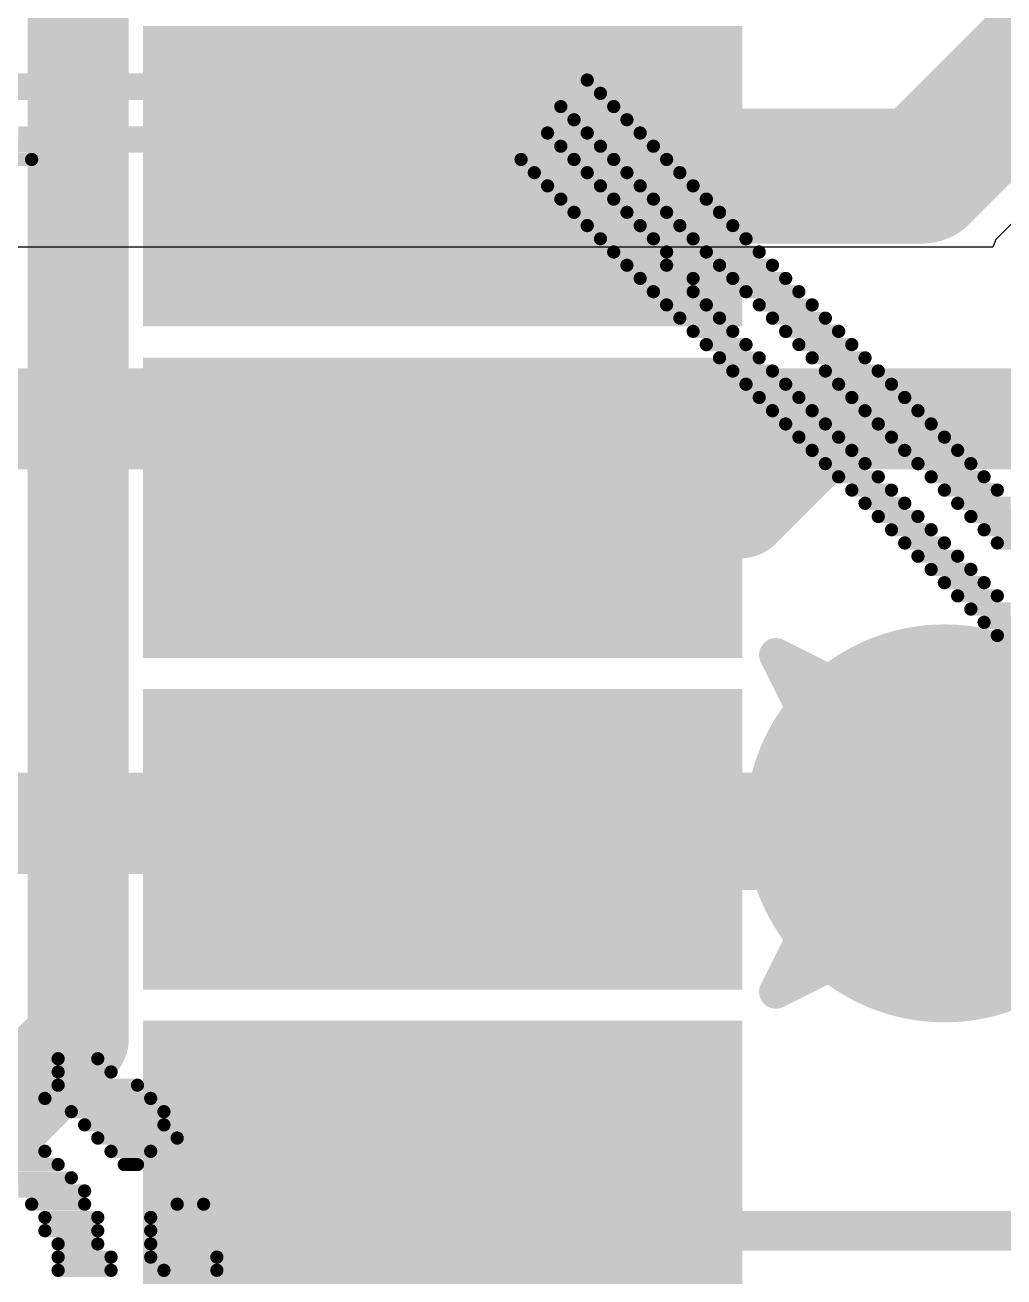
# Model space of a CAD drawing. Header units: inches. Extents: x -8 to 386, y -12 to 64.
# Drawn here: x 12.152 to 13.628, y 4.142 to 6.03 of the extents above; entities that cross this region are included whole.
import ezdxf

# ---------------------------------------------------------------- set-up
doc = ezdxf.new("R2010")
doc.units = ezdxf.units.IN
for name, color, linetype in [('Board_outline', 216, 'Continuous'), ('Bottom Layer', 5, 'Continuous'), ('Bottom Overlay', 54, 'Continuous'), ('Drill Drawing', 1, 'Continuous'), ('Top Layer', 1, 'Continuous'), ('Top Paste', 8, 'Continuous'), ('Top Solder', 216, 'Continuous'), ('Via Holes', 16, 'Continuous')]:
    doc.layers.add(name, color=color, linetype=linetype)

msp = doc.modelspace()

# ---------------------------------------------------------------- hatches: boundary and pattern name
at = {"layer": 'Bottom Layer'}
h = msp.add_hatch(color=5, dxfattribs=at)
edge = h.paths.add_edge_path()
edge.add_arc((13.5382, 4.826), 0.3, 0, 360)
at = {"layer": 'Top Layer'}
for points in [[(12.432, 5.9268), (13.132, 5.9268), (13.132, 5.6768), (12.432, 5.6768)], [(12.432, 5.4268), (13.132, 5.4268), (13.132, 5.1768), (12.432, 5.1768)], [(12.432, 4.9268), (13.132, 4.9268), (13.132, 4.6768), (12.432, 4.6768)], [(12.432, 4.4268), (13.132, 4.4268), (13.132, 4.1768), (12.432, 4.1768)]]:
    msp.add_hatch(color=1, dxfattribs=at).paths.add_polyline_path(points)
h = msp.add_hatch(color=1, dxfattribs=at)
edge = h.paths.add_edge_path()
edge.add_arc((13.5382, 4.826), 0.3, 0, 360)
at = {"layer": 'Top Paste'}
for points in [[(12.432, 5.9268), (13.132, 5.9268), (13.132, 5.6768), (12.432, 5.6768)], [(12.432, 5.4268), (13.132, 5.4268), (13.132, 5.1768), (12.432, 5.1768)], [(12.432, 4.9268), (13.132, 4.9268), (13.132, 4.6768), (12.432, 4.6768)], [(12.432, 4.4268), (13.132, 4.4268), (13.132, 4.1768), (12.432, 4.1768)]]:
    msp.add_hatch(color=8, dxfattribs=at).paths.add_polyline_path(points)
at = {"layer": 'Top Solder'}
for points in [[(12.3304, 6.0284), (13.2336, 6.0284), (13.2336, 5.5752), (12.3304, 5.5752)], [(12.3304, 5.5284), (13.2336, 5.5284), (13.2336, 5.0752), (12.3304, 5.0752)], [(12.3304, 5.0284), (13.2336, 5.0284), (13.2336, 4.5752), (12.3304, 4.5752)], [(12.3304, 4.5284), (13.2336, 4.5284), (13.2336, 4.0752), (12.3304, 4.0752)]]:
    msp.add_hatch(color=216, dxfattribs=at).paths.add_polyline_path(points)
at = {"layer": 'Via Holes'}
h = msp.add_hatch(color=7, dxfattribs=at)
edge = h.paths.add_edge_path()
edge.add_arc((13.5382, 4.826), 0.15, 0, 360)

# ---------------------------------------------------------------- linework, layer by layer
at = {"layer": 'Board_outline'}
msp.add_lwpolyline([(37.5368, 13.3604, 0.254, 0.254, 1), (-7.4632, 13.3604, 0.254, 0.254, 1)], format="xyseb", close=True, dxfattribs=at)
at = {"layer": 'Bottom Layer'}
for p, q in [((13.7503, 5.8409), (13.6159, 5.7065)), ((13.6159, 5.7065), (13.6111, 5.6948)), ((13.6111, 5.6948), (11.7096, 5.6948))]:
    msp.add_line(p, q, dxfattribs=at)
for points in [[(11.7096, 5.4358, 0.1524, 0.1524, 0), (14.021, 5.4358, 0.1524, 0.1524, 0)], [(11.8364, 4.826, 0.1524, 0.1524, 0), (13.5382, 4.826, 0.1524, 0.1524, 0)]]:
    msp.add_lwpolyline(points, format="xyseb", dxfattribs=at)
msp.add_lwpolyline([(13.5001, 4.826, 0.0762, 0.0762, 1), (13.5763, 4.826, 0.0762, 0.0762, 1)], format="xyseb", close=True, dxfattribs=at)
at = {"layer": 'Bottom Overlay'}
for points in [[(12.0626, 5.9467, 0.0199, 0.0199, 0), (12.9998, 5.9467, 0.0199, 0.0199, 0)], [(12.0626, 5.9267, 0.0199, 0.0199, 0), (13.0198, 5.9267, 0.0199, 0.0199, 0)], [(12.9599, 5.9068, 0.0199, 0.0199, 0), (13.0397, 5.9068, 0.0199, 0.0199, 0)], [(12.9799, 5.8869, 0.0199, 0.0199, 0), (13.0596, 5.8869, 0.0199, 0.0199, 0)], [(12.1424, 5.8669, 0.0199, 0.0199, 0), (12.94, 5.8669, 0.0199, 0.0199, 0)], [(12.9998, 5.8669, 0.0199, 0.0199, 0), (13.0796, 5.8669, 0.0199, 0.0199, 0)], [(12.1224, 5.847, 0.0199, 0.0199, 0), (12.9599, 5.847, 0.0199, 0.0199, 0)], [(13.0198, 5.847, 0.0199, 0.0199, 0), (13.0995, 5.847, 0.0199, 0.0199, 0)], [(12.1025, 5.827, 0.0199, 0.0199, 0), (12.1623, 5.827, 0.0199, 0.0199, 0)], [(12.9001, 5.827, 0.0199, 0.0199, 0), (12.9799, 5.827, 0.0199, 0.0199, 0)], [(13.0397, 5.827, 0.0199, 0.0199, 0), (13.1195, 5.827, 0.0199, 0.0199, 0)], [(12.9201, 5.8071, 0.0199, 0.0199, 0), (12.9998, 5.8071, 0.0199, 0.0199, 0)], [(13.0596, 5.8071, 0.0199, 0.0199, 0), (13.1394, 5.8071, 0.0199, 0.0199, 0)], [(12.94, 5.7872, 0.0199, 0.0199, 0), (13.0198, 5.7872, 0.0199, 0.0199, 0)], [(13.0796, 5.7872, 0.0199, 0.0199, 0), (13.1593, 5.7872, 0.0199, 0.0199, 0)], [(12.9599, 5.7672, 0.0199, 0.0199, 0), (13.0397, 5.7672, 0.0199, 0.0199, 0)], [(13.0995, 5.7672, 0.0199, 0.0199, 0), (13.1793, 5.7672, 0.0199, 0.0199, 0)], [(12.9799, 5.7473, 0.0199, 0.0199, 0), (13.0596, 5.7473, 0.0199, 0.0199, 0)], [(13.1195, 5.7473, 0.0199, 0.0199, 0), (13.1992, 5.7473, 0.0199, 0.0199, 0)], [(12.9998, 5.7273, 0.0199, 0.0199, 0), (13.0796, 5.7273, 0.0199, 0.0199, 0)], [(13.1394, 5.7273, 0.0199, 0.0199, 0), (13.2192, 5.7273, 0.0199, 0.0199, 0)], [(13.0198, 5.7074, 0.0199, 0.0199, 0), (13.0995, 5.7074, 0.0199, 0.0199, 0)], [(13.1593, 5.7074, 0.0199, 0.0199, 0), (13.2391, 5.7074, 0.0199, 0.0199, 0)], [(13.0397, 5.6875, 0.0199, 0.0199, 0), (13.1195, 5.6875, 0.0199, 0.0199, 0)], [(13.1793, 5.6875, 0.0199, 0.0199, 0), (13.259, 5.6875, 0.0199, 0.0199, 0)], [(13.0596, 5.6675, 0.0199, 0.0199, 0), (13.1195, 5.6675, 0.0199, 0.0199, 0)], [(13.1992, 5.6675, 0.0199, 0.0199, 0), (13.279, 5.6675, 0.0199, 0.0199, 0)], [(13.0796, 5.6476, 0.0199, 0.0199, 0), (13.1593, 5.6476, 0.0199, 0.0199, 0)], [(13.2192, 5.6476, 0.0199, 0.0199, 0), (13.2989, 5.6476, 0.0199, 0.0199, 0)], [(13.0995, 5.6276, 0.0199, 0.0199, 0), (13.1593, 5.6276, 0.0199, 0.0199, 0)], [(13.2391, 5.6276, 0.0199, 0.0199, 0), (13.3189, 5.6276, 0.0199, 0.0199, 0)], [(13.1195, 5.6077, 0.0199, 0.0199, 0), (13.1793, 5.6077, 0.0199, 0.0199, 0)], [(13.259, 5.6077, 0.0199, 0.0199, 0), (13.3388, 5.6077, 0.0199, 0.0199, 0)], [(13.1394, 5.5878, 0.0199, 0.0199, 0), (13.1992, 5.5878, 0.0199, 0.0199, 0)], [(13.279, 5.5878, 0.0199, 0.0199, 0), (13.3587, 5.5878, 0.0199, 0.0199, 0)], [(13.1593, 5.5678, 0.0199, 0.0199, 0), (13.2192, 5.5678, 0.0199, 0.0199, 0)], [(13.2989, 5.5678, 0.0199, 0.0199, 0), (13.3787, 5.5678, 0.0199, 0.0199, 0)], [(13.1793, 5.5479, 0.0199, 0.0199, 0), (13.2391, 5.5479, 0.0199, 0.0199, 0)], [(13.3189, 5.5479, 0.0199, 0.0199, 0), (13.3986, 5.5479, 0.0199, 0.0199, 0)], [(13.1992, 5.5279, 0.0199, 0.0199, 0), (13.259, 5.5279, 0.0199, 0.0199, 0)], [(13.3388, 5.5279, 0.0199, 0.0199, 0), (13.4186, 5.5279, 0.0199, 0.0199, 0)], [(13.2192, 5.508, 0.0199, 0.0199, 0), (13.279, 5.508, 0.0199, 0.0199, 0)], [(13.3587, 5.508, 0.0199, 0.0199, 0), (13.4385, 5.508, 0.0199, 0.0199, 0)], [(13.2391, 5.4881, 0.0199, 0.0199, 0), (13.2989, 5.4881, 0.0199, 0.0199, 0)], [(13.3787, 5.4881, 0.0199, 0.0199, 0), (13.4584, 5.4881, 0.0199, 0.0199, 0)], [(13.259, 5.4681, 0.0199, 0.0199, 0), (13.3189, 5.4681, 0.0199, 0.0199, 0)], [(13.3986, 5.4681, 0.0199, 0.0199, 0), (13.4784, 5.4681, 0.0199, 0.0199, 0)], [(13.279, 5.4482, 0.0199, 0.0199, 0), (13.3388, 5.4482, 0.0199, 0.0199, 0)], [(13.4186, 5.4482, 0.0199, 0.0199, 0), (13.4983, 5.4482, 0.0199, 0.0199, 0)], [(13.2989, 5.4282, 0.0199, 0.0199, 0), (13.3587, 5.4282, 0.0199, 0.0199, 0)], [(13.4385, 5.4282, 0.0199, 0.0199, 0), (13.5183, 5.4282, 0.0199, 0.0199, 0)], [(13.3189, 5.4083, 0.0199, 0.0199, 0), (13.3787, 5.4083, 0.0199, 0.0199, 0)], [(13.4584, 5.4083, 0.0199, 0.0199, 0), (13.5382, 5.4083, 0.0199, 0.0199, 0)], [(13.3388, 5.3884, 0.0199, 0.0199, 0), (13.3986, 5.3884, 0.0199, 0.0199, 0)], [(13.4784, 5.3884, 0.0199, 0.0199, 0), (13.5581, 5.3884, 0.0199, 0.0199, 0)], [(13.3587, 5.3684, 0.0199, 0.0199, 0), (13.4186, 5.3684, 0.0199, 0.0199, 0)], [(13.4983, 5.3684, 0.0199, 0.0199, 0), (13.5781, 5.3684, 0.0199, 0.0199, 0)], [(13.3787, 5.3485, 0.0199, 0.0199, 0), (13.4385, 5.3485, 0.0199, 0.0199, 0)], [(13.5183, 5.3485, 0.0199, 0.0199, 0), (13.598, 5.3485, 0.0199, 0.0199, 0)], [(13.3986, 5.3285, 0.0199, 0.0199, 0), (13.4584, 5.3285, 0.0199, 0.0199, 0)], [(13.5382, 5.3285, 0.0199, 0.0199, 0), (13.618, 5.3285, 0.0199, 0.0199, 0)], [(13.4186, 5.3086, 0.0199, 0.0199, 0), (13.4784, 5.3086, 0.0199, 0.0199, 0)], [(13.5581, 5.3086, 0.0199, 0.0199, 0), (13.6379, 5.3086, 0.0199, 0.0199, 0)], [(13.4385, 5.2887, 0.0199, 0.0199, 0), (13.4983, 5.2887, 0.0199, 0.0199, 0)], [(13.5781, 5.2887, 0.0199, 0.0199, 0), (13.6578, 5.2887, 0.0199, 0.0199, 0)], [(13.4584, 5.2687, 0.0199, 0.0199, 0), (13.5183, 5.2687, 0.0199, 0.0199, 0)], [(13.598, 5.2687, 0.0199, 0.0199, 0), (13.6778, 5.2687, 0.0199, 0.0199, 0)], [(13.4784, 5.2488, 0.0199, 0.0199, 0), (13.5382, 5.2488, 0.0199, 0.0199, 0)], [(13.618, 5.2488, 0.0199, 0.0199, 0), (13.6977, 5.2488, 0.0199, 0.0199, 0)], [(13.4983, 5.2288, 0.0199, 0.0199, 0), (13.5581, 5.2288, 0.0199, 0.0199, 0)], [(13.5183, 5.2089, 0.0199, 0.0199, 0), (13.5781, 5.2089, 0.0199, 0.0199, 0)], [(13.5382, 5.1889, 0.0199, 0.0199, 0), (13.598, 5.1889, 0.0199, 0.0199, 0)], [(13.5581, 5.169, 0.0199, 0.0199, 0), (13.618, 5.169, 0.0199, 0.0199, 0)], [(13.5781, 5.1491, 0.0199, 0.0199, 0), (13.6379, 5.1491, 0.0199, 0.0199, 0)], [(13.598, 5.1291, 0.0199, 0.0199, 0), (13.6578, 5.1291, 0.0199, 0.0199, 0)], [(13.618, 5.1092, 0.0199, 0.0199, 0), (13.6778, 5.1092, 0.0199, 0.0199, 0)], [(12.2022, 4.4711, 0.0199, 0.0199, 0), (12.262, 4.4711, 0.0199, 0.0199, 0)], [(12.2022, 4.4512, 0.0199, 0.0199, 0), (12.282, 4.4512, 0.0199, 0.0199, 0)], [(12.2022, 4.4312, 0.0199, 0.0199, 0), (12.3218, 4.4312, 0.0199, 0.0199, 0)], [(12.1823, 4.4113, 0.0199, 0.0199, 0), (12.3418, 4.4113, 0.0199, 0.0199, 0)], [(12.2221, 4.3913, 0.0199, 0.0199, 0), (12.3617, 4.3913, 0.0199, 0.0199, 0)], [(12.2421, 4.3714, 0.0199, 0.0199, 0), (12.3617, 4.3714, 0.0199, 0.0199, 0)], [(12.262, 4.3515, 0.0199, 0.0199, 0), (12.3817, 4.3515, 0.0199, 0.0199, 0)], [(11.923, 4.3315, 0.0199, 0.0199, 0), (12.1823, 4.3315, 0.0199, 0.0199, 0)], [(12.282, 4.3315, 0.0199, 0.0199, 0), (12.3418, 4.3315, 0.0199, 0.0199, 0)], [(11.9031, 4.3116, 0.0199, 0.0199, 0), (12.2022, 4.3116, 0.0199, 0.0199, 0)], [(12.3019, 4.3116, 0.0199, 0.0199, 0), (12.3218, 4.3116, 0.0199, 0.0199, 0)], [(12.1025, 4.2916, 0.0199, 0.0199, 0), (12.2221, 4.2916, 0.0199, 0.0199, 0)], [(12.1424, 4.2717, 0.0199, 0.0199, 0), (12.2421, 4.2717, 0.0199, 0.0199, 0)], [(12.1623, 4.2518, 0.0199, 0.0199, 0), (12.2421, 4.2518, 0.0199, 0.0199, 0)], [(12.3817, 4.2518, 0.0199, 0.0199, 0), (12.4215, 4.2518, 0.0199, 0.0199, 0)], [(12.1823, 4.2318, 0.0199, 0.0199, 0), (12.262, 4.2318, 0.0199, 0.0199, 0)], [(12.3418, 4.2318, 0.0199, 0.0199, 0), (13.6977, 4.2318, 0.0199, 0.0199, 0)], [(12.1823, 4.2119, 0.0199, 0.0199, 0), (12.262, 4.2119, 0.0199, 0.0199, 0)], [(12.3418, 4.2119, 0.0199, 0.0199, 0), (13.6977, 4.2119, 0.0199, 0.0199, 0)], [(12.2022, 4.1919, 0.0199, 0.0199, 0), (12.262, 4.1919, 0.0199, 0.0199, 0)], [(12.3418, 4.1919, 0.0199, 0.0199, 0), (13.6778, 4.1919, 0.0199, 0.0199, 0)], [(12.2022, 4.172, 0.0199, 0.0199, 0), (12.282, 4.172, 0.0199, 0.0199, 0)], [(12.3418, 4.172, 0.0199, 0.0199, 0), (12.4415, 4.172, 0.0199, 0.0199, 0)], [(12.2022, 4.1521, 0.0199, 0.0199, 0), (12.282, 4.1521, 0.0199, 0.0199, 0)], [(12.3617, 4.1521, 0.0199, 0.0199, 0), (12.4415, 4.1521, 0.0199, 0.0199, 0)]]:
    msp.add_lwpolyline(points, format="xyseb", dxfattribs=at)
for points in [[(12.9948, 5.9467, 0.00997, 0.00997, 1), (13.0048, 5.9467, 0.00997, 0.00997, 1)], [(13.0148, 5.9267, 0.00997, 0.00997, 1), (13.0247, 5.9267, 0.00997, 0.00997, 1)], [(12.955, 5.9068, 0.00997, 0.00997, 1), (12.9649, 5.9068, 0.00997, 0.00997, 1)], [(13.0347, 5.9068, 0.00997, 0.00997, 1), (13.0447, 5.9068, 0.00997, 0.00997, 1)], [(12.9749, 5.8869, 0.00997, 0.00997, 1), (12.9849, 5.8869, 0.00997, 0.00997, 1)], [(13.0547, 5.8869, 0.00997, 0.00997, 1), (13.0646, 5.8869, 0.00997, 0.00997, 1)], [(12.935, 5.8669, 0.00997, 0.00997, 1), (12.945, 5.8669, 0.00997, 0.00997, 1)], [(12.9948, 5.8669, 0.00997, 0.00997, 1), (13.0048, 5.8669, 0.00997, 0.00997, 1)], [(13.0746, 5.8669, 0.00997, 0.00997, 1), (13.0846, 5.8669, 0.00997, 0.00997, 1)], [(12.955, 5.847, 0.00997, 0.00997, 1), (12.9649, 5.847, 0.00997, 0.00997, 1)], [(13.0148, 5.847, 0.00997, 0.00997, 1), (13.0247, 5.847, 0.00997, 0.00997, 1)], [(13.0945, 5.847, 0.00997, 0.00997, 1), (13.1045, 5.847, 0.00997, 0.00997, 1)], [(12.1573, 5.827, 0.00997, 0.00997, 1), (12.1673, 5.827, 0.00997, 0.00997, 1)], [(12.8951, 5.827, 0.00997, 0.00997, 1), (12.9051, 5.827, 0.00997, 0.00997, 1)], [(12.9749, 5.827, 0.00997, 0.00997, 1), (12.9849, 5.827, 0.00997, 0.00997, 1)], [(13.0347, 5.827, 0.00997, 0.00997, 1), (13.0447, 5.827, 0.00997, 0.00997, 1)], [(13.1145, 5.827, 0.00997, 0.00997, 1), (13.1244, 5.827, 0.00997, 0.00997, 1)], [(12.9151, 5.8071, 0.00997, 0.00997, 1), (12.925, 5.8071, 0.00997, 0.00997, 1)], [(12.9948, 5.8071, 0.00997, 0.00997, 1), (13.0048, 5.8071, 0.00997, 0.00997, 1)], [(13.0547, 5.8071, 0.00997, 0.00997, 1), (13.0646, 5.8071, 0.00997, 0.00997, 1)], [(13.1344, 5.8071, 0.00997, 0.00997, 1), (13.1444, 5.8071, 0.00997, 0.00997, 1)], [(12.935, 5.7872, 0.00997, 0.00997, 1), (12.945, 5.7872, 0.00997, 0.00997, 1)], [(13.0148, 5.7872, 0.00997, 0.00997, 1), (13.0247, 5.7872, 0.00997, 0.00997, 1)], [(13.0746, 5.7872, 0.00997, 0.00997, 1), (13.0846, 5.7872, 0.00997, 0.00997, 1)], [(13.1544, 5.7872, 0.00997, 0.00997, 1), (13.1643, 5.7872, 0.00997, 0.00997, 1)], [(12.955, 5.7672, 0.00997, 0.00997, 1), (12.9649, 5.7672, 0.00997, 0.00997, 1)], [(13.0347, 5.7672, 0.00997, 0.00997, 1), (13.0447, 5.7672, 0.00997, 0.00997, 1)], [(13.0945, 5.7672, 0.00997, 0.00997, 1), (13.1045, 5.7672, 0.00997, 0.00997, 1)], [(13.1743, 5.7672, 0.00997, 0.00997, 1), (13.1843, 5.7672, 0.00997, 0.00997, 1)], [(12.9749, 5.7473, 0.00997, 0.00997, 1), (12.9849, 5.7473, 0.00997, 0.00997, 1)], [(13.0547, 5.7473, 0.00997, 0.00997, 1), (13.0646, 5.7473, 0.00997, 0.00997, 1)], [(13.1145, 5.7473, 0.00997, 0.00997, 1), (13.1244, 5.7473, 0.00997, 0.00997, 1)], [(13.1942, 5.7473, 0.00997, 0.00997, 1), (13.2042, 5.7473, 0.00997, 0.00997, 1)], [(12.9948, 5.7273, 0.00997, 0.00997, 1), (13.0048, 5.7273, 0.00997, 0.00997, 1)], [(13.0746, 5.7273, 0.00997, 0.00997, 1), (13.0846, 5.7273, 0.00997, 0.00997, 1)], [(13.1344, 5.7273, 0.00997, 0.00997, 1), (13.1444, 5.7273, 0.00997, 0.00997, 1)], [(13.2142, 5.7273, 0.00997, 0.00997, 1), (13.2241, 5.7273, 0.00997, 0.00997, 1)], [(13.0148, 5.7074, 0.00997, 0.00997, 1), (13.0247, 5.7074, 0.00997, 0.00997, 1)], [(13.0945, 5.7074, 0.00997, 0.00997, 1), (13.1045, 5.7074, 0.00997, 0.00997, 1)], [(13.1544, 5.7074, 0.00997, 0.00997, 1), (13.1643, 5.7074, 0.00997, 0.00997, 1)], [(13.2341, 5.7074, 0.00997, 0.00997, 1), (13.2441, 5.7074, 0.00997, 0.00997, 1)], [(13.0347, 5.6875, 0.00997, 0.00997, 1), (13.0447, 5.6875, 0.00997, 0.00997, 1)], [(13.1145, 5.6875, 0.00997, 0.00997, 1), (13.1244, 5.6875, 0.00997, 0.00997, 1)], [(13.1743, 5.6875, 0.00997, 0.00997, 1), (13.1843, 5.6875, 0.00997, 0.00997, 1)], [(13.2541, 5.6875, 0.00997, 0.00997, 1), (13.264, 5.6875, 0.00997, 0.00997, 1)], [(13.0547, 5.6675, 0.00997, 0.00997, 1), (13.0646, 5.6675, 0.00997, 0.00997, 1)], [(13.1145, 5.6675, 0.00997, 0.00997, 1), (13.1244, 5.6675, 0.00997, 0.00997, 1)], [(13.1942, 5.6675, 0.00997, 0.00997, 1), (13.2042, 5.6675, 0.00997, 0.00997, 1)], [(13.274, 5.6675, 0.00997, 0.00997, 1), (13.284, 5.6675, 0.00997, 0.00997, 1)], [(13.0746, 5.6476, 0.00997, 0.00997, 1), (13.0846, 5.6476, 0.00997, 0.00997, 1)], [(13.1544, 5.6476, 0.00997, 0.00997, 1), (13.1643, 5.6476, 0.00997, 0.00997, 1)], [(13.2142, 5.6476, 0.00997, 0.00997, 1), (13.2241, 5.6476, 0.00997, 0.00997, 1)], [(13.2939, 5.6476, 0.00997, 0.00997, 1), (13.3039, 5.6476, 0.00997, 0.00997, 1)], [(13.0945, 5.6276, 0.00997, 0.00997, 1), (13.1045, 5.6276, 0.00997, 0.00997, 1)], [(13.1544, 5.6276, 0.00997, 0.00997, 1), (13.1643, 5.6276, 0.00997, 0.00997, 1)], [(13.2341, 5.6276, 0.00997, 0.00997, 1), (13.2441, 5.6276, 0.00997, 0.00997, 1)], [(13.3139, 5.6276, 0.00997, 0.00997, 1), (13.3238, 5.6276, 0.00997, 0.00997, 1)], [(13.1145, 5.6077, 0.00997, 0.00997, 1), (13.1244, 5.6077, 0.00997, 0.00997, 1)], [(13.1743, 5.6077, 0.00997, 0.00997, 1), (13.1843, 5.6077, 0.00997, 0.00997, 1)], [(13.2541, 5.6077, 0.00997, 0.00997, 1), (13.264, 5.6077, 0.00997, 0.00997, 1)], [(13.3338, 5.6077, 0.00997, 0.00997, 1), (13.3438, 5.6077, 0.00997, 0.00997, 1)], [(13.1344, 5.5878, 0.00997, 0.00997, 1), (13.1444, 5.5878, 0.00997, 0.00997, 1)], [(13.1942, 5.5878, 0.00997, 0.00997, 1), (13.2042, 5.5878, 0.00997, 0.00997, 1)], [(13.274, 5.5878, 0.00997, 0.00997, 1), (13.284, 5.5878, 0.00997, 0.00997, 1)], [(13.3538, 5.5878, 0.00997, 0.00997, 1), (13.3637, 5.5878, 0.00997, 0.00997, 1)], [(13.1544, 5.5678, 0.00997, 0.00997, 1), (13.1643, 5.5678, 0.00997, 0.00997, 1)], [(13.2142, 5.5678, 0.00997, 0.00997, 1), (13.2241, 5.5678, 0.00997, 0.00997, 1)], [(13.2939, 5.5678, 0.00997, 0.00997, 1), (13.3039, 5.5678, 0.00997, 0.00997, 1)], [(13.3737, 5.5678, 0.00997, 0.00997, 1), (13.3837, 5.5678, 0.00997, 0.00997, 1)], [(13.1743, 5.5479, 0.00997, 0.00997, 1), (13.1843, 5.5479, 0.00997, 0.00997, 1)], [(13.2341, 5.5479, 0.00997, 0.00997, 1), (13.2441, 5.5479, 0.00997, 0.00997, 1)], [(13.3139, 5.5479, 0.00997, 0.00997, 1), (13.3238, 5.5479, 0.00997, 0.00997, 1)], [(13.3936, 5.5479, 0.00997, 0.00997, 1), (13.4036, 5.5479, 0.00997, 0.00997, 1)], [(13.1942, 5.5279, 0.00997, 0.00997, 1), (13.2042, 5.5279, 0.00997, 0.00997, 1)], [(13.2541, 5.5279, 0.00997, 0.00997, 1), (13.264, 5.5279, 0.00997, 0.00997, 1)], [(13.3338, 5.5279, 0.00997, 0.00997, 1), (13.3438, 5.5279, 0.00997, 0.00997, 1)], [(13.4136, 5.5279, 0.00997, 0.00997, 1), (13.4235, 5.5279, 0.00997, 0.00997, 1)], [(13.2142, 5.508, 0.00997, 0.00997, 1), (13.2241, 5.508, 0.00997, 0.00997, 1)], [(13.274, 5.508, 0.00997, 0.00997, 1), (13.284, 5.508, 0.00997, 0.00997, 1)], [(13.3538, 5.508, 0.00997, 0.00997, 1), (13.3637, 5.508, 0.00997, 0.00997, 1)], [(13.4335, 5.508, 0.00997, 0.00997, 1), (13.4435, 5.508, 0.00997, 0.00997, 1)], [(13.2341, 5.4881, 0.00997, 0.00997, 1), (13.2441, 5.4881, 0.00997, 0.00997, 1)], [(13.2939, 5.4881, 0.00997, 0.00997, 1), (13.3039, 5.4881, 0.00997, 0.00997, 1)], [(13.3737, 5.4881, 0.00997, 0.00997, 1), (13.3837, 5.4881, 0.00997, 0.00997, 1)], [(13.4535, 5.4881, 0.00997, 0.00997, 1), (13.4634, 5.4881, 0.00997, 0.00997, 1)], [(13.2541, 5.4681, 0.00997, 0.00997, 1), (13.264, 5.4681, 0.00997, 0.00997, 1)], [(13.3139, 5.4681, 0.00997, 0.00997, 1), (13.3238, 5.4681, 0.00997, 0.00997, 1)], [(13.3936, 5.4681, 0.00997, 0.00997, 1), (13.4036, 5.4681, 0.00997, 0.00997, 1)], [(13.4734, 5.4681, 0.00997, 0.00997, 1), (13.4834, 5.4681, 0.00997, 0.00997, 1)], [(13.274, 5.4482, 0.00997, 0.00997, 1), (13.284, 5.4482, 0.00997, 0.00997, 1)], [(13.3338, 5.4482, 0.00997, 0.00997, 1), (13.3438, 5.4482, 0.00997, 0.00997, 1)], [(13.4136, 5.4482, 0.00997, 0.00997, 1), (13.4235, 5.4482, 0.00997, 0.00997, 1)], [(13.4933, 5.4482, 0.00997, 0.00997, 1), (13.5033, 5.4482, 0.00997, 0.00997, 1)], [(13.2939, 5.4282, 0.00997, 0.00997, 1), (13.3039, 5.4282, 0.00997, 0.00997, 1)], [(13.3538, 5.4282, 0.00997, 0.00997, 1), (13.3637, 5.4282, 0.00997, 0.00997, 1)], [(13.4335, 5.4282, 0.00997, 0.00997, 1), (13.4435, 5.4282, 0.00997, 0.00997, 1)], [(13.5133, 5.4282, 0.00997, 0.00997, 1), (13.5232, 5.4282, 0.00997, 0.00997, 1)], [(13.3139, 5.4083, 0.00997, 0.00997, 1), (13.3238, 5.4083, 0.00997, 0.00997, 1)], [(13.3737, 5.4083, 0.00997, 0.00997, 1), (13.3837, 5.4083, 0.00997, 0.00997, 1)], [(13.4535, 5.4083, 0.00997, 0.00997, 1), (13.4634, 5.4083, 0.00997, 0.00997, 1)], [(13.5332, 5.4083, 0.00997, 0.00997, 1), (13.5432, 5.4083, 0.00997, 0.00997, 1)], [(13.3338, 5.3884, 0.00997, 0.00997, 1), (13.3438, 5.3884, 0.00997, 0.00997, 1)], [(13.3936, 5.3884, 0.00997, 0.00997, 1), (13.4036, 5.3884, 0.00997, 0.00997, 1)], [(13.4734, 5.3884, 0.00997, 0.00997, 1), (13.4834, 5.3884, 0.00997, 0.00997, 1)], [(13.5532, 5.3884, 0.00997, 0.00997, 1), (13.5631, 5.3884, 0.00997, 0.00997, 1)], [(13.3538, 5.3684, 0.00997, 0.00997, 1), (13.3637, 5.3684, 0.00997, 0.00997, 1)], [(13.4136, 5.3684, 0.00997, 0.00997, 1), (13.4235, 5.3684, 0.00997, 0.00997, 1)], [(13.4933, 5.3684, 0.00997, 0.00997, 1), (13.5033, 5.3684, 0.00997, 0.00997, 1)], [(13.5731, 5.3684, 0.00997, 0.00997, 1), (13.5831, 5.3684, 0.00997, 0.00997, 1)], [(13.3737, 5.3485, 0.00997, 0.00997, 1), (13.3837, 5.3485, 0.00997, 0.00997, 1)], [(13.4335, 5.3485, 0.00997, 0.00997, 1), (13.4435, 5.3485, 0.00997, 0.00997, 1)], [(13.5133, 5.3485, 0.00997, 0.00997, 1), (13.5232, 5.3485, 0.00997, 0.00997, 1)], [(13.593, 5.3485, 0.00997, 0.00997, 1), (13.603, 5.3485, 0.00997, 0.00997, 1)], [(13.3936, 5.3285, 0.00997, 0.00997, 1), (13.4036, 5.3285, 0.00997, 0.00997, 1)], [(13.4535, 5.3285, 0.00997, 0.00997, 1), (13.4634, 5.3285, 0.00997, 0.00997, 1)], [(13.5332, 5.3285, 0.00997, 0.00997, 1), (13.5432, 5.3285, 0.00997, 0.00997, 1)], [(13.613, 5.3285, 0.00997, 0.00997, 1), (13.6229, 5.3285, 0.00997, 0.00997, 1)], [(13.4136, 5.3086, 0.00997, 0.00997, 1), (13.4235, 5.3086, 0.00997, 0.00997, 1)], [(13.4734, 5.3086, 0.00997, 0.00997, 1), (13.4834, 5.3086, 0.00997, 0.00997, 1)], [(13.5532, 5.3086, 0.00997, 0.00997, 1), (13.5631, 5.3086, 0.00997, 0.00997, 1)], [(13.4335, 5.2887, 0.00997, 0.00997, 1), (13.4435, 5.2887, 0.00997, 0.00997, 1)], [(13.4933, 5.2887, 0.00997, 0.00997, 1), (13.5033, 5.2887, 0.00997, 0.00997, 1)], [(13.5731, 5.2887, 0.00997, 0.00997, 1), (13.5831, 5.2887, 0.00997, 0.00997, 1)], [(13.4535, 5.2687, 0.00997, 0.00997, 1), (13.4634, 5.2687, 0.00997, 0.00997, 1)], [(13.5133, 5.2687, 0.00997, 0.00997, 1), (13.5232, 5.2687, 0.00997, 0.00997, 1)], [(13.593, 5.2687, 0.00997, 0.00997, 1), (13.603, 5.2687, 0.00997, 0.00997, 1)], [(13.4734, 5.2488, 0.00997, 0.00997, 1), (13.4834, 5.2488, 0.00997, 0.00997, 1)], [(13.5332, 5.2488, 0.00997, 0.00997, 1), (13.5432, 5.2488, 0.00997, 0.00997, 1)], [(13.613, 5.2488, 0.00997, 0.00997, 1), (13.6229, 5.2488, 0.00997, 0.00997, 1)], [(13.4933, 5.2288, 0.00997, 0.00997, 1), (13.5033, 5.2288, 0.00997, 0.00997, 1)], [(13.5532, 5.2288, 0.00997, 0.00997, 1), (13.5631, 5.2288, 0.00997, 0.00997, 1)], [(13.5133, 5.2089, 0.00997, 0.00997, 1), (13.5232, 5.2089, 0.00997, 0.00997, 1)], [(13.5731, 5.2089, 0.00997, 0.00997, 1), (13.5831, 5.2089, 0.00997, 0.00997, 1)], [(13.5332, 5.1889, 0.00997, 0.00997, 1), (13.5432, 5.1889, 0.00997, 0.00997, 1)], [(13.593, 5.1889, 0.00997, 0.00997, 1), (13.603, 5.1889, 0.00997, 0.00997, 1)], [(13.5532, 5.169, 0.00997, 0.00997, 1), (13.5631, 5.169, 0.00997, 0.00997, 1)], [(13.613, 5.169, 0.00997, 0.00997, 1), (13.6229, 5.169, 0.00997, 0.00997, 1)], [(13.5731, 5.1491, 0.00997, 0.00997, 1), (13.5831, 5.1491, 0.00997, 0.00997, 1)], [(13.593, 5.1291, 0.00997, 0.00997, 1), (13.603, 5.1291, 0.00997, 0.00997, 1)], [(13.613, 5.1092, 0.00997, 0.00997, 1), (13.6229, 5.1092, 0.00997, 0.00997, 1)], [(12.1972, 4.4711, 0.00997, 0.00997, 1), (12.2072, 4.4711, 0.00997, 0.00997, 1)], [(12.257, 4.4711, 0.00997, 0.00997, 1), (12.267, 4.4711, 0.00997, 0.00997, 1)], [(12.1972, 4.4512, 0.00997, 0.00997, 1), (12.2072, 4.4512, 0.00997, 0.00997, 1)], [(12.277, 4.4512, 0.00997, 0.00997, 1), (12.287, 4.4512, 0.00997, 0.00997, 1)], [(12.1972, 4.4312, 0.00997, 0.00997, 1), (12.2072, 4.4312, 0.00997, 0.00997, 1)], [(12.3169, 4.4312, 0.00997, 0.00997, 1), (12.3268, 4.4312, 0.00997, 0.00997, 1)], [(12.1773, 4.4113, 0.00997, 0.00997, 1), (12.1873, 4.4113, 0.00997, 0.00997, 1)], [(12.3368, 4.4113, 0.00997, 0.00997, 1), (12.3468, 4.4113, 0.00997, 0.00997, 1)], [(12.2172, 4.3913, 0.00997, 0.00997, 1), (12.2271, 4.3913, 0.00997, 0.00997, 1)], [(12.3567, 4.3913, 0.00997, 0.00997, 1), (12.3667, 4.3913, 0.00997, 0.00997, 1)], [(12.2371, 4.3714, 0.00997, 0.00997, 1), (12.2471, 4.3714, 0.00997, 0.00997, 1)], [(12.3567, 4.3714, 0.00997, 0.00997, 1), (12.3667, 4.3714, 0.00997, 0.00997, 1)], [(12.257, 4.3515, 0.00997, 0.00997, 1), (12.267, 4.3515, 0.00997, 0.00997, 1)], [(12.3767, 4.3515, 0.00997, 0.00997, 1), (12.3867, 4.3515, 0.00997, 0.00997, 1)], [(12.1773, 4.3315, 0.00997, 0.00997, 1), (12.1873, 4.3315, 0.00997, 0.00997, 1)], [(12.277, 4.3315, 0.00997, 0.00997, 1), (12.287, 4.3315, 0.00997, 0.00997, 1)], [(12.3368, 4.3315, 0.00997, 0.00997, 1), (12.3468, 4.3315, 0.00997, 0.00997, 1)], [(12.1972, 4.3116, 0.00997, 0.00997, 1), (12.2072, 4.3116, 0.00997, 0.00997, 1)], [(12.2969, 4.3116, 0.00997, 0.00997, 1), (12.3069, 4.3116, 0.00997, 0.00997, 1)], [(12.3169, 4.3116, 0.00997, 0.00997, 1), (12.3268, 4.3116, 0.00997, 0.00997, 1)], [(12.2172, 4.2916, 0.00997, 0.00997, 1), (12.2271, 4.2916, 0.00997, 0.00997, 1)], [(12.2371, 4.2717, 0.00997, 0.00997, 1), (12.2471, 4.2717, 0.00997, 0.00997, 1)], [(12.1573, 4.2518, 0.00997, 0.00997, 1), (12.1673, 4.2518, 0.00997, 0.00997, 1)], [(12.2371, 4.2518, 0.00997, 0.00997, 1), (12.2471, 4.2518, 0.00997, 0.00997, 1)], [(12.3767, 4.2518, 0.00997, 0.00997, 1), (12.3867, 4.2518, 0.00997, 0.00997, 1)], [(12.4166, 4.2518, 0.00997, 0.00997, 1), (12.4265, 4.2518, 0.00997, 0.00997, 1)], [(12.1773, 4.2318, 0.00997, 0.00997, 1), (12.1873, 4.2318, 0.00997, 0.00997, 1)], [(12.257, 4.2318, 0.00997, 0.00997, 1), (12.267, 4.2318, 0.00997, 0.00997, 1)], [(12.3368, 4.2318, 0.00997, 0.00997, 1), (12.3468, 4.2318, 0.00997, 0.00997, 1)], [(12.1773, 4.2119, 0.00997, 0.00997, 1), (12.1873, 4.2119, 0.00997, 0.00997, 1)], [(12.257, 4.2119, 0.00997, 0.00997, 1), (12.267, 4.2119, 0.00997, 0.00997, 1)], [(12.3368, 4.2119, 0.00997, 0.00997, 1), (12.3468, 4.2119, 0.00997, 0.00997, 1)], [(12.1972, 4.1919, 0.00997, 0.00997, 1), (12.2072, 4.1919, 0.00997, 0.00997, 1)], [(12.257, 4.1919, 0.00997, 0.00997, 1), (12.267, 4.1919, 0.00997, 0.00997, 1)], [(12.3368, 4.1919, 0.00997, 0.00997, 1), (12.3468, 4.1919, 0.00997, 0.00997, 1)], [(12.1972, 4.172, 0.00997, 0.00997, 1), (12.2072, 4.172, 0.00997, 0.00997, 1)], [(12.277, 4.172, 0.00997, 0.00997, 1), (12.287, 4.172, 0.00997, 0.00997, 1)], [(12.3368, 4.172, 0.00997, 0.00997, 1), (12.3468, 4.172, 0.00997, 0.00997, 1)], [(12.4365, 4.172, 0.00997, 0.00997, 1), (12.4465, 4.172, 0.00997, 0.00997, 1)], [(12.1972, 4.1521, 0.00997, 0.00997, 1), (12.2072, 4.1521, 0.00997, 0.00997, 1)], [(12.277, 4.1521, 0.00997, 0.00997, 1), (12.287, 4.1521, 0.00997, 0.00997, 1)], [(12.3567, 4.1521, 0.00997, 0.00997, 1), (12.3667, 4.1521, 0.00997, 0.00997, 1)], [(12.4365, 4.1521, 0.00997, 0.00997, 1), (12.4465, 4.1521, 0.00997, 0.00997, 1)]]:
    msp.add_lwpolyline(points, format="xyseb", close=True, dxfattribs=at)
at = {"layer": 'Drill Drawing'}
for points in [[(13.2842, 5.08, 0.0508, 0.0508, 0), (13.5382, 4.953, 0.0508, 0.0508, 0)], [(13.2842, 5.08, 0.0508, 0.0508, 0), (13.4112, 4.826, 0.0508, 0.0508, 0)], [(13.5382, 4.953, 0.0508, 0.0508, 0), (13.7922, 5.08, 0.0508, 0.0508, 0)], [(13.2842, 4.572, 0.0508, 0.0508, 0), (13.4112, 4.826, 0.0508, 0.0508, 0)], [(13.2842, 4.572, 0.0508, 0.0508, 0), (13.5382, 4.699, 0.0508, 0.0508, 0)], [(13.5382, 4.699, 0.0508, 0.0508, 0), (13.7922, 4.572, 0.0508, 0.0508, 0)]]:
    msp.add_lwpolyline(points, format="xyseb", dxfattribs=at)
for points in [[(13.2715, 5.08, 0.0254, 0.0254, 1), (13.2969, 5.08, 0.0254, 0.0254, 1)], [(13.2715, 5.08, 0.0254, 0.0254, 1), (13.2969, 5.08, 0.0254, 0.0254, 1)], [(13.5255, 4.953, 0.0254, 0.0254, 1), (13.5509, 4.953, 0.0254, 0.0254, 1)], [(13.5255, 4.953, 0.0254, 0.0254, 1), (13.5509, 4.953, 0.0254, 0.0254, 1)], [(13.3985, 4.826, 0.0254, 0.0254, 1), (13.4239, 4.826, 0.0254, 0.0254, 1)], [(13.3985, 4.826, 0.0254, 0.0254, 1), (13.4239, 4.826, 0.0254, 0.0254, 1)], [(13.5255, 4.699, 0.0254, 0.0254, 1), (13.5509, 4.699, 0.0254, 0.0254, 1)], [(13.5255, 4.699, 0.0254, 0.0254, 1), (13.5509, 4.699, 0.0254, 0.0254, 1)], [(13.2715, 4.572, 0.0254, 0.0254, 1), (13.2969, 4.572, 0.0254, 0.0254, 1)], [(13.2715, 4.572, 0.0254, 0.0254, 1), (13.2969, 4.572, 0.0254, 0.0254, 1)]]:
    msp.add_lwpolyline(points, format="xyseb", close=True, dxfattribs=at)
at = {"layer": 'Top Layer'}
for points in [[(12.2326, 4.501, 0.1524, 0.1524, 0), (12.2326, 10.1752, 0.1524, 0.1524, 0)], [(13.5046, 5.8018, 0.2032, 0.2032, 0), (15.7343, 8.0315, 0.2032, 0.2032, 0)], [(12.817, 5.8018, 0.2032, 0.2032, 0), (13.5046, 5.8018, 0.2032, 0.2032, 0)], [(13.2305, 5.3018, 0.1524, 0.1524, 0), (13.3646, 5.4358, 0.1524, 0.1524, 0)], [(13.3646, 5.4358, 0.1524, 0.1524, 0), (14.021, 5.4358, 0.1524, 0.1524, 0)], [(12.782, 5.3018, 0.1524, 0.1524, 0), (13.2305, 5.3018, 0.1524, 0.1524, 0)], [(13.514, 4.8018, 0.1524, 0.1524, 0), (13.5382, 4.826, 0.1524, 0.1524, 0)], [(12.782, 4.8018, 0.1524, 0.1524, 0), (13.514, 4.8018, 0.1524, 0.1524, 0)], [(11.9709, 4.2393, 0.1524, 0.1524, 0), (12.2326, 4.501, 0.1524, 0.1524, 0)], [(12.782, 3.4232, 0.2032, 0.2032, 0), (12.782, 4.3018, 0.2032, 0.2032, 0)]]:
    msp.add_lwpolyline(points, format="xyseb", dxfattribs=at)
for points in [[(12.7662, 5.8018, 0.1016, 0.1016, 1), (12.8678, 5.8018, 0.1016, 0.1016, 1)], [(13.4538, 5.8018, 0.1016, 0.1016, 1), (13.5554, 5.8018, 0.1016, 0.1016, 1)], [(13.4538, 5.8018, 0.1016, 0.1016, 1), (13.5554, 5.8018, 0.1016, 0.1016, 1)], [(13.3265, 5.4358, 0.0762, 0.0762, 1), (13.4027, 5.4358, 0.0762, 0.0762, 1)], [(13.3265, 5.4358, 0.0762, 0.0762, 1), (13.4027, 5.4358, 0.0762, 0.0762, 1)], [(12.7439, 5.3018, 0.0762, 0.0762, 1), (12.8201, 5.3018, 0.0762, 0.0762, 1)], [(13.1924, 5.3018, 0.0762, 0.0762, 1), (13.2686, 5.3018, 0.0762, 0.0762, 1)], [(13.1924, 5.3018, 0.0762, 0.0762, 1), (13.2686, 5.3018, 0.0762, 0.0762, 1)], [(13.5001, 4.826, 0.0762, 0.0762, 1), (13.5763, 4.826, 0.0762, 0.0762, 1)], [(12.7439, 4.8018, 0.0762, 0.0762, 1), (12.8201, 4.8018, 0.0762, 0.0762, 1)], [(13.4759, 4.8018, 0.0762, 0.0762, 1), (13.5521, 4.8018, 0.0762, 0.0762, 1)], [(13.4759, 4.8018, 0.0762, 0.0762, 1), (13.5521, 4.8018, 0.0762, 0.0762, 1)], [(12.1945, 4.501, 0.0762, 0.0762, 1), (12.2707, 4.501, 0.0762, 0.0762, 1)], [(12.1945, 4.501, 0.0762, 0.0762, 1), (12.2707, 4.501, 0.0762, 0.0762, 1)], [(12.7312, 4.3018, 0.1016, 0.1016, 1), (12.8328, 4.3018, 0.1016, 0.1016, 1)]]:
    msp.add_lwpolyline(points, format="xyseb", close=True, dxfattribs=at)

doc.saveas('drawing.dxf')
